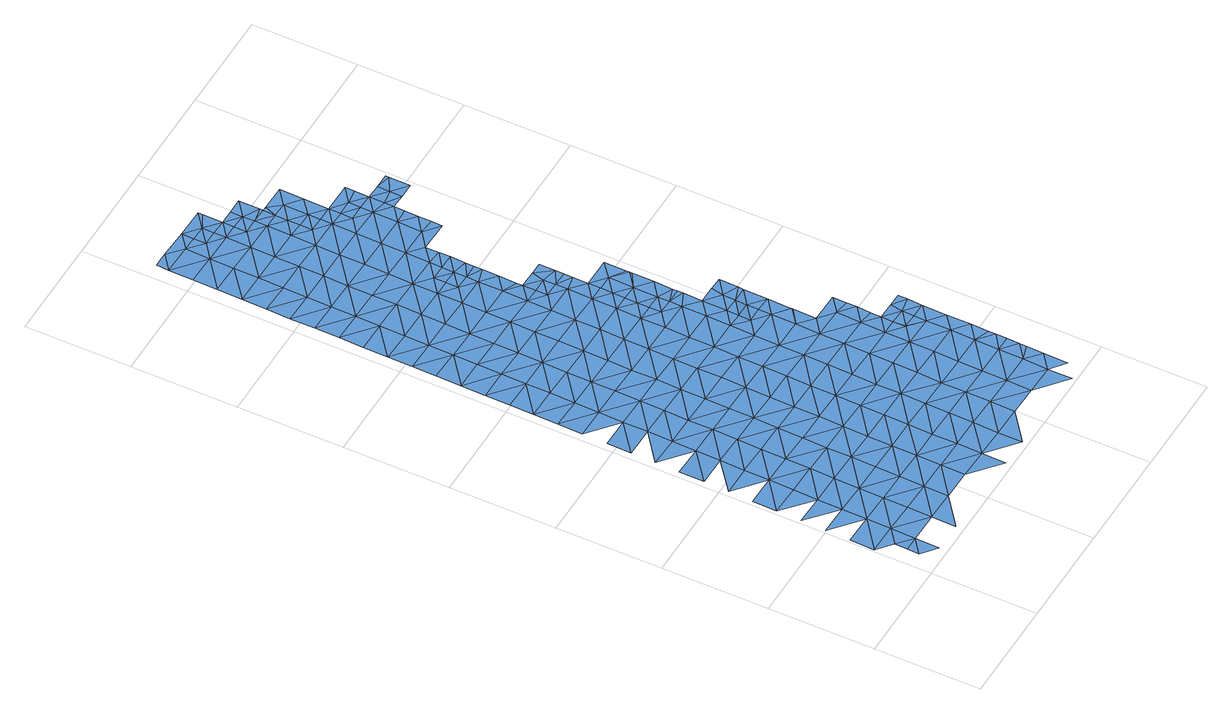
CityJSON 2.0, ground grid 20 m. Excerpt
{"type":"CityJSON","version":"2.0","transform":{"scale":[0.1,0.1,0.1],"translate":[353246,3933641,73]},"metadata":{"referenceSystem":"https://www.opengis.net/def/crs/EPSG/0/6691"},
"CityObjects":{
"waterbody1":{"type":"WaterBody","attributes":{"name":"4","class":"1140","function":"1","WaterBodyRiverFloodingRiskAttribute.description":"2","WaterBodyRiverFloodingRiskAttribute.rankOrg":"2","WaterBodyRiverFloodingRiskAttribute.adminType":"2","WaterBodyRiverFloodingRiskAttribute.scale":"L1"},"geometry":[{"type":"MultiSurface","lod":"1","boundaries":[[[0,1,2]],[[3,1,4]],[[5,6,4]],[[3,2,1]],[[7,6,8]],[[5,4,1]],[[6,5,8]],[[9,8,10]],[[5,1,11]],[[12,10,13]],[[13,14,15]],[[14,16,15]],[[5,11,17]],[[8,5,18]],[[19,15,16]],[[5,17,18]],[[20,13,10]],[[10,8,21]],[[21,8,18]],[[21,20,10]],[[22,17,11]],[[23,24,25]],[[11,26,27]],[[13,28,14]],[[25,16,23]],[[22,18,17]],[[24,29,30]],[[31,30,29]],[[22,11,27]],[[32,21,18]],[[16,14,28]],[[13,20,28]],[[33,23,16]],[[32,18,22]],[[34,35,36]],[[16,28,37]],[[23,38,24]],[[36,29,34]],[[39,22,27]],[[35,40,41]],[[16,37,33]],[[21,32,42]],[[20,21,43]],[[24,44,29]],[[45,41,40]],[[46,39,27]],[[43,21,42]],[[28,47,37]],[[48,49,50]],[[23,33,38]],[[28,20,47]],[[39,51,22]],[[47,20,43]],[[52,42,32]],[[34,29,44]],[[24,38,44]],[[32,22,51]],[[53,35,34]],[[50,40,48]],[[42,52,43]],[[54,49,55]],[[56,40,35]],[[37,47,57]],[[33,37,58]],[[34,44,59]],[[49,48,55]],[[55,60,54]],[[52,32,51]],[[58,37,57]],[[46,61,39]],[[38,33,58]],[[62,44,38]],[[63,47,43]],[[64,61,46]],[[60,65,54]],[[65,66,67]],[[52,68,43]],[[34,59,53]],[[40,56,48]],[[58,62,38]],[[67,54,65]],[[68,63,43]],[[39,69,51]],[[47,63,57]],[[61,69,39]],[[70,71,66]],[[35,53,56]],[[72,55,48]],[[59,44,73]],[[57,74,58]],[[69,75,51]],[[51,76,52]],[[63,74,57]],[[44,62,73]],[[77,78,71]],[[48,56,79]],[[75,76,51]],[[66,65,70]],[[70,80,71]],[[81,56,53]],[[80,77,71]],[[48,79,72]],[[59,73,82]],[[53,59,81]],[[60,55,83]],[[60,84,65]],[[62,58,85]],[[81,59,82]],[[86,87,61]],[[85,58,74]],[[68,52,88]],[[68,89,63]],[[90,78,77]],[[91,92,90]],[[55,72,83]],[[62,93,73]],[[65,84,70]],[[81,94,56]],[[88,89,68]],[[77,91,90]],[[52,76,88]],[[79,56,94]],[[69,61,95]],[[96,62,85]],[[73,93,82]],[[97,80,70]],[[60,83,84]],[[94,98,79]],[[95,61,87]],[[93,62,96]],[[99,85,74]],[[72,79,98]],[[75,69,100]],[[101,77,80]],[[74,63,102]],[[103,104,92]],[[104,105,106]],[[93,107,82]],[[103,92,91]],[[70,84,97]],[[97,101,80]],[[102,63,89]],[[69,95,100]],[[106,92,104]],[[108,88,76]],[[86,109,87]],[[110,111,72]],[[76,75,112]],[[113,91,77]],[[85,114,96]],[[83,111,84]],[[115,116,105]],[[81,82,117]],[[81,118,94]],[[72,98,110]],[[83,72,111]],[[112,75,100]],[[108,89,88]],[[117,82,107]],[[74,102,99]],[[96,119,93]],[[120,121,116]],[[113,77,101]],[[94,122,98]],[[108,76,112]],[[123,102,89]],[[114,85,99]],[[114,119,96]],[[105,104,115]],[[118,81,117]],[[118,122,94]],[[95,87,124]],[[125,84,111]],[[124,87,109]],[[98,126,110]],[[120,116,115]],[[97,84,127]],[[91,113,128]],[[103,91,129]],[[120,130,121]],[[100,95,131]],[[89,108,123]],[[123,132,102]],[[133,111,110]],[[107,93,134]],[[84,125,127]],[[101,135,113]],[[136,121,130]],[[91,128,129]],[[131,95,124]],[[112,100,131]],[[137,108,112]],[[101,97,135]],[[104,103,138]],[[117,107,134]],[[139,118,117]],[[126,98,122]],[[93,119,134]],[[99,102,140]],[[115,104,138]],[[97,127,135]],[[141,136,142]],[[143,128,113]],[[144,124,109]],[[103,129,138]],[[111,145,125]],[[135,146,113]],[[140,102,132]],[[147,119,114]],[[137,112,131]],[[148,123,108]],[[136,130,142]],[[142,149,141]],[[133,110,126]],[[141,150,151]],[[118,152,122]],[[146,143,113]],[[114,99,147]],[[125,145,127]],[[117,134,139]],[[139,152,118]],[[153,148,108]],[[154,130,120]],[[128,155,129]],[[115,138,156]],[[153,108,137]],[[120,115,157]],[[99,140,147]],[[145,111,133]],[[151,158,159]],[[160,135,127]],[[123,161,132]],[[143,155,128]],[[162,126,122]],[[147,163,119]],[[157,115,156]],[[157,154,120]],[[152,164,122]],[[131,124,165]],[[166,138,129]],[[148,161,123]],[[167,142,130]],[[165,124,144]],[[141,149,150]],[[134,119,163]],[[159,158,168]],[[134,169,139]],[[163,169,134]],[[158,151,150]],[[137,131,170]],[[127,145,160]],[[171,168,172]],[[170,131,165]],[[162,122,164]],[[162,173,126]],[[174,152,139]],[[146,135,175]],[[140,132,176]],[[166,129,155]],[[177,145,133]],[[156,138,166]],[[175,135,160]],[[167,130,154]],[[149,142,167]],[[178,143,146]],[[133,126,173]],[[179,180,137]],[[144,181,165]],[[147,140,176]],[[182,150,149]],[[179,137,170]],[[183,168,158]],[[184,148,153]],[[185,181,144]],[[132,161,176]],[[172,168,183]],[[173,177,133]],[[153,137,180]],[[186,178,146]],[[157,156,187]],[[139,169,188]],[[186,146,175]],[[155,143,189]],[[187,156,166]],[[145,190,160]],[[191,162,164]],[[180,184,153]],[[192,154,157]],[[193,149,167]],[[163,147,194]],[[148,184,161]],[[181,195,165]],[[194,147,176]],[[165,196,170]],[[197,169,163]],[[198,199,155]],[[139,188,174]],[[155,199,166]],[[200,183,158]],[[201,191,164]],[[175,160,202]],[[155,189,198]],[[164,152,201]],[[195,196,165]],[[158,150,182]],[[203,157,187]],[[189,143,178]],[[204,173,162]],[[169,205,188]],[[149,193,182]],[[206,186,175]],[[207,204,162]],[[154,208,167]],[[209,200,158]],[[161,210,176]],[[211,206,175]],[[212,163,194]],[[182,209,158]],[[170,213,179]],[[211,175,202]],[[162,191,207]],[[152,174,201]],[[200,214,183]],[[172,183,215]],[[145,177,190]],[[192,157,203]],[[199,216,166]],[[214,215,183]],[[202,160,190]],[[217,174,188]],[[196,213,170]],[[218,189,178]],[[219,217,188]],[[166,220,187]],[[221,180,179]],[[169,197,205]],[[219,188,205]],[[222,223,173]],[[173,223,177]],[[176,224,194]],[[163,212,197]],[[225,186,206]],[[173,204,222]],[[161,184,210]],[[226,227,181]],[[228,186,225]],[[208,154,192]],[[178,186,228]],[[193,167,208]],[[229,191,201]],[[213,221,179]],[[230,202,190]],[[221,184,180]],[[223,231,177]],[[195,181,227]],[[178,232,218]],[[174,233,201]],[[231,234,177]],[[208,235,193]],[[193,236,182]],[[233,174,217]],[[212,194,237]],[[238,200,209]],[[239,209,182]],[[216,199,240]],[[176,210,224]],[[232,178,228]],[[220,166,216]],[[190,177,234]],[[241,205,197]],[[242,229,201]],[[195,243,196]],[[235,236,193]],[[184,244,210]],[[245,195,227]],[[246,192,203]],[[233,242,201]],[[190,247,230]],[[212,248,197]],[[249,248,212]],[[203,187,250]],[[218,232,251]],[[236,239,182]],[[252,194,224]],[[195,245,243]],[[237,194,252]],[[239,253,209]],[[212,237,249]],[[243,254,196]],[[209,255,238]],[[247,256,230]],[[217,257,233]],[[244,258,210]],[[190,234,247]],[[250,187,220]],[[259,241,197]],[[240,260,216]],[[253,255,209]],[[196,261,213]],[[258,262,210]],[[263,229,242]],[[264,259,197]],[[265,260,240]],[[184,266,244]],[[264,197,248]],[[217,267,257]],[[268,220,216]],[[192,269,208]],[[224,210,262]],[[196,254,261]],[[270,235,208]],[[184,221,266]],[[246,203,250]],[[213,271,221]],[[272,233,257]],[[273,213,261]],[[224,274,252]],[[275,244,266]],[[276,224,262]],[[277,237,252]],[[216,260,268]],[[269,270,208]],[[267,278,257]],[[279,239,236]],[[213,273,271]],[[270,280,235]],[[281,275,266]],[[224,276,274]],[[282,266,221]],[[280,283,235]],[[271,282,221]],[[235,283,236]],[[269,192,246]],[[278,267,284]],[[285,252,274]],[[286,220,268]],[[287,279,236]],[[272,257,288]],[[283,287,236]],[[289,281,266]],[[252,285,277]],[[257,278,288]],[[290,246,250]],[[289,266,282]],[[250,220,291]],[[292,270,269]],[[293,269,246]],[[294,279,287]],[[291,220,286]],[[291,290,250]],[[290,293,246]],[[269,295,292]],[[286,268,296]],[[297,295,269]],[[297,269,293]],[[296,298,286]],[[298,299,286]],[[286,299,291]],[[300,293,290]],[[291,301,290]],[[302,291,299]],[[291,302,301]],[[301,303,290]],[[290,304,300]],[[303,304,290]]]}]},
"waterbody2":{"type":"WaterBody","attributes":{"name":"4","class":"1140","function":"1","WaterBodyRiverFloodingRiskAttribute.description":"2","WaterBodyRiverFloodingRiskAttribute.rankOrg":"1","WaterBodyRiverFloodingRiskAttribute.adminType":"2","WaterBodyRiverFloodingRiskAttribute.scale":"L1"},"geometry":[{"type":"MultiSurface","lod":"1","boundaries":[[[240,199,305]],[[189,218,305]],[[218,306,305]],[[306,218,251]],[[198,189,305]],[[305,306,265]],[[305,265,240]],[[199,198,305]]]}]},
"waterbody3":{"type":"WaterBody","attributes":{"name":"4","class":"1140","function":"1","WaterBodyRiverFloodingRiskAttribute.description":"2","WaterBodyRiverFloodingRiskAttribute.rankOrg":"1","WaterBodyRiverFloodingRiskAttribute.adminType":"2","WaterBodyRiverFloodingRiskAttribute.scale":"L1"},"geometry":[{"type":"MultiSurface","lod":"1","boundaries":[[[307,206,211]],[[307,308,309]],[[309,308,310]],[[307,309,206]],[[230,308,307]],[[308,230,256]],[[307,202,230]],[[202,307,211]]]}]},
"waterbody4":{"type":"WaterBody","attributes":{"name":"4","class":"1140","function":"1","WaterBodyRiverFloodingRiskAttribute.description":"2","WaterBodyRiverFloodingRiskAttribute.rankOrg":"1","WaterBodyRiverFloodingRiskAttribute.adminType":"2","WaterBodyRiverFloodingRiskAttribute.scale":"L1"},"geometry":[{"type":"MultiSurface","lod":"1","boundaries":[[[311,312,313]],[[311,215,312]],[[238,255,312]],[[215,214,312]],[[313,312,255]],[[238,312,200]],[[200,312,214]]]}]},
"waterbody5":{"type":"WaterBody","attributes":{"name":"4","class":"1140","function":"1","WaterBodyRiverFloodingRiskAttribute.description":"2","WaterBodyRiverFloodingRiskAttribute.rankOrg":"1","WaterBodyRiverFloodingRiskAttribute.adminType":"2","WaterBodyRiverFloodingRiskAttribute.scale":"L1"},"geometry":[{"type":"MultiSurface","lod":"1","boundaries":[[[267,217,219]],[[314,284,267]],[[219,205,314]],[[314,205,241]],[[241,259,314]],[[267,219,314]],[[259,284,314]]]}]},
"waterbody6":{"type":"WaterBody","attributes":{"name":"4","class":"1140","function":"1","WaterBodyRiverFloodingRiskAttribute.description":"2","WaterBodyRiverFloodingRiskAttribute.rankOrg":"1","WaterBodyRiverFloodingRiskAttribute.adminType":"2","WaterBodyRiverFloodingRiskAttribute.scale":"L1"},"geometry":[{"type":"MultiSurface","lod":"1","boundaries":[[[315,316,317]],[[315,234,316]],[[317,316,318]],[[316,234,231]],[[223,319,316]],[[223,316,231]],[[222,319,223]],[[319,318,316]],[[318,319,320]],[[321,229,263]],[[319,322,320]],[[207,191,323]],[[229,321,323]],[[321,322,323]],[[323,322,319]],[[204,323,319]],[[191,229,323]],[[222,204,319]],[[323,204,207]]]}]},
"waterbody7":{"type":"WaterBody","attributes":{"name":"4","class":"1140","function":"1","WaterBodyRiverFloodingRiskAttribute.description":"2","WaterBodyRiverFloodingRiskAttribute.rankOrg":"1","WaterBodyRiverFloodingRiskAttribute.adminType":"2","WaterBodyRiverFloodingRiskAttribute.scale":"L1"},"geometry":[{"type":"MultiSurface","lod":"1","boundaries":[[[279,324,239]],[[325,324,326]],[[326,324,327]],[[239,324,253]],[[255,253,324]],[[279,327,324]],[[325,255,324]],[[327,279,294]]]}]},
"waterbody8":{"type":"WaterBody","attributes":{"name":"4","class":"1140","function":"1","WaterBodyRiverFloodingRiskAttribute.description":"2","WaterBodyRiverFloodingRiskAttribute.rankOrg":"1","WaterBodyRiverFloodingRiskAttribute.adminType":"2","WaterBodyRiverFloodingRiskAttribute.scale":"L1"},"geometry":[{"type":"MultiSurface","lod":"1","boundaries":[[[244,275,258]],[[275,328,258]],[[328,262,258]],[[329,262,328]],[[275,281,328]],[[281,289,328]],[[330,328,289]],[[330,329,328]],[[329,330,331]]]}]},
"waterbody9":{"type":"WaterBody","attributes":{"name":"4","class":"1140","function":"1","WaterBodyRiverFloodingRiskAttribute.description":"2","WaterBodyRiverFloodingRiskAttribute.rankOrg":"1","WaterBodyRiverFloodingRiskAttribute.adminType":"2","WaterBodyRiverFloodingRiskAttribute.scale":"L1"},"geometry":[{"type":"MultiSurface","lod":"1","boundaries":[[[292,295,332]],[[333,334,335]],[[295,333,332]],[[283,335,287]],[[280,332,283]],[[287,336,294]],[[333,335,332]],[[283,332,335]],[[335,334,336]],[[335,336,287]],[[280,270,332]],[[292,332,270]]]}]},
"waterbody10":{"type":"WaterBody","attributes":{"name":"4","class":"1140","function":"1","WaterBodyRiverFloodingRiskAttribute.description":"2","WaterBodyRiverFloodingRiskAttribute.rankOrg":"1","WaterBodyRiverFloodingRiskAttribute.adminType":"2","WaterBodyRiverFloodingRiskAttribute.scale":"L1"},"geometry":[{"type":"MultiSurface","lod":"1","boundaries":[[[300,337,297]],[[337,338,339]],[[339,295,337]],[[337,295,297]],[[300,297,293]],[[300,304,337]],[[338,337,304]]]}]},
"waterbody11":{"type":"WaterBody","attributes":{"name":"4","class":"1140","function":"1","WaterBodyRiverFloodingRiskAttribute.description":"2","WaterBodyRiverFloodingRiskAttribute.rankOrg":"1","WaterBodyRiverFloodingRiskAttribute.adminType":"2","WaterBodyRiverFloodingRiskAttribute.scale":"L1"},"geometry":[{"type":"MultiSurface","lod":"1","boundaries":[[[340,341,342]],[[341,340,343]],[[344,342,341]],[[343,340,345]],[[341,304,346]],[[304,341,343]],[[344,341,346]],[[344,346,301]]]}]}
},
"vertices":[
[59,16,3],[60,62,3],[31,39,3],[32,62,3],[32,85,3],[61,108,3],[4,109,3],[5,155,4],[62,154,3],[6,201,3],[62,200,3],[117,61,3],[7,248,4],[63,247,3],[64,293,4],[7,294,4],[65,339,4],[118,107,3],[118,153,3],[8,340,4],[120,246,3],[119,199,3],[174,106,3],[65,386,4],[66,432,5],[9,386,5],[116,15,3],[173,60,3],[121,292,4],[67,478,5],[10,432,5],[10,479,5],[175,152,3],[122,385,4],[68,524,5],[69,570,5],[11,525,5],[121,338,4],[123,431,5],[231,105,3],[69,616,5],[12,571,5],[176,198,3],[177,245,3],[124,477,5],[13,617,5],[230,59,3],[177,291,3],[70,663,5],[14,710,5],[13,664,5],[232,151,3],[232,197,3],[125,569,5],[15,756,5],[71,709,5],[126,615,5],[178,337,4],[179,384,4],[124,523,5],[72,755,5],[287,58,3],[180,430,5],[234,290,3],[286,12,3],[72,801,5],[16,848,5],[16,802,5],[233,244,3],[288,104,3],[73,848,5],[17,894,5],[127,708,5],[180,476,5],[235,336,4],[288,151,3],[289,197,3],[75,940,5],[18,941,5],[127,662,5],[74,894,5],[182,568,5],[181,522,5],[128,754,5],[129,801,5],[235,383,4],[343,11,2],[343,57,2],[290,243,3],[291,289,3],[19,987,5],[75,986,5],[19,1033,5],[237,475,5],[183,614,5],[344,104,3],[236,429,4],[130,847,5],[183,661,5],[292,382,4],[345,150,3],[130,893,5],[291,335,4],[76,1032,5],[77,1079,5],[21,1126,5],[20,1080,5],[238,521,5],[347,242,3],[400,56,2],[184,707,5],[185,753,5],[346,196,3],[131,939,5],[293,428,4],[78,1125,5],[22,1172,5],[238,567,5],[239,613,5],[294,474,4],[78,1171,5],[22,1218,5],[240,660,5],[347,288,3],[401,103,2],[186,800,5],[241,706,5],[186,846,5],[132,985,5],[133,1031,5],[79,1217,5],[402,149,2],[348,334,3],[242,752,5],[294,520,5],[187,892,5],[23,1264,5],[402,195,2],[134,1078,5],[295,566,5],[349,381,4],[24,1310,5],[80,1263,5],[189,984,5],[457,55,2],[242,799,5],[188,938,5],[350,427,4],[404,287,3],[81,1309,5],[81,1356,5],[25,1357,5],[296,613,5],[403,241,3],[136,1216,5],[189,1030,5],[134,1124,5],[135,1170,5],[82,1402,5],[26,1403,5],[243,845,5],[405,333,3],[297,705,5],[350,473,4],[297,659,5],[458,102,2],[190,1077,5],[137,1263,5],[26,1449,6],[351,520,4],[458,148,2],[27,1472,7],[55,1472,7],[298,751,5],[353,612,5],[244,891,5],[405,380,4],[299,798,5],[245,983,5],[459,194,2],[460,240,3],[513,54,2],[138,1355,5],[83,1448,6],[461,286,3],[513,8,2],[245,937,5],[191,1123,5],[352,566,5],[218,1007,5],[300,844,5],[326,682,5],[192,1216,5],[137,1309,5],[406,426,4],[514,101,3],[515,147,3],[408,519,4],[218,1030,5],[218,1053,5],[111,1424,5],[353,658,5],[272,867,5],[192,1169,5],[326,727,5],[380,542,4],[272,914,5],[326,705,5],[193,1262,5],[139,1401,5],[461,332,3],[272,890,5],[407,472,4],[516,193,3],[111,1448,5],[112,1471,5],[247,1076,5],[380,588,5],[246,1006,5],[380,565,5],[248,1122,5],[517,239,3],[327,751,5],[327,774,5],[462,379,3],[272,925,5],[542,32,2],[542,77,2],[273,960,5],[354,681,5],[300,867,5],[328,797,5],[274,991,5],[381,634,5],[328,821,5],[194,1308,5],[195,1354,5],[435,448,4],[139,1424,5],[167,1378,5],[246,1053,5],[408,542,4],[382,671,5],[543,124,3],[489,309,3],[543,110,3],[249,1215,5],[328,850,5],[436,495,4],[436,493,4],[248,1168,5],[274,1006,5],[463,425,4],[167,1401,5],[544,147,3],[167,1423,5],[329,866,5],[409,611,5],[489,332,3],[437,541,4],[275,1074,5],[544,169,3],[490,355,3],[382,681,5],[436,497,4],[275,1052,5],[517,285,3],[409,587,5],[275,1099,5],[250,1261,5],[222,1284,5],[545,216,3],[414,634,5],[544,182,3],[491,402,4],[490,309,3],[490,375,3],[491,447,4],[438,597,5],[195,1378,5],[223,1307,5],[518,308,3],[545,262,3],[223,1330,5],[437,587,5],[491,421,4],[304,1121,5],[223,1354,5],[438,633,5],[546,308,3],[306,1214,5],[305,1167,5],[250,1283,5],[278,1237,5],[224,1377,5],[278,1283,5],[332,1098,5],[278,1260,5],[333,1118,5],[333,1143,5],[306,1237,5],[334,1190,5],[334,1169,5],[334,1207,5],[335,1237,5],
[246,1029,5],[274,1023,5],
[300,890,5],[329,883,5],[306,913,5],[329,913,5],
[168,1470,5],[140,1447,5],[168,1462,5],
[408,565,4],
[384,820,5],[356,797,5],[383,778,5],[383,773,5],[355,750,5],[383,768,5],[382,690,5],[383,726,5],[354,704,5],
[195,1400,5],[196,1423,5],[224,1423,5],[224,1384,5],
[518,331,3],[522,355,3],[547,336,3],[547,354,3],
[251,1307,5],[279,1330,5],[280,1376,5],[251,1353,5],[232,1377,5],
[307,1260,5],[335,1265,5],[335,1282,5],
[391,1229,5],[362,1213,5],[390,1189,5],[363,1236,5],[362,1189,5],[391,1236,5],[334,1208,5]
]}
